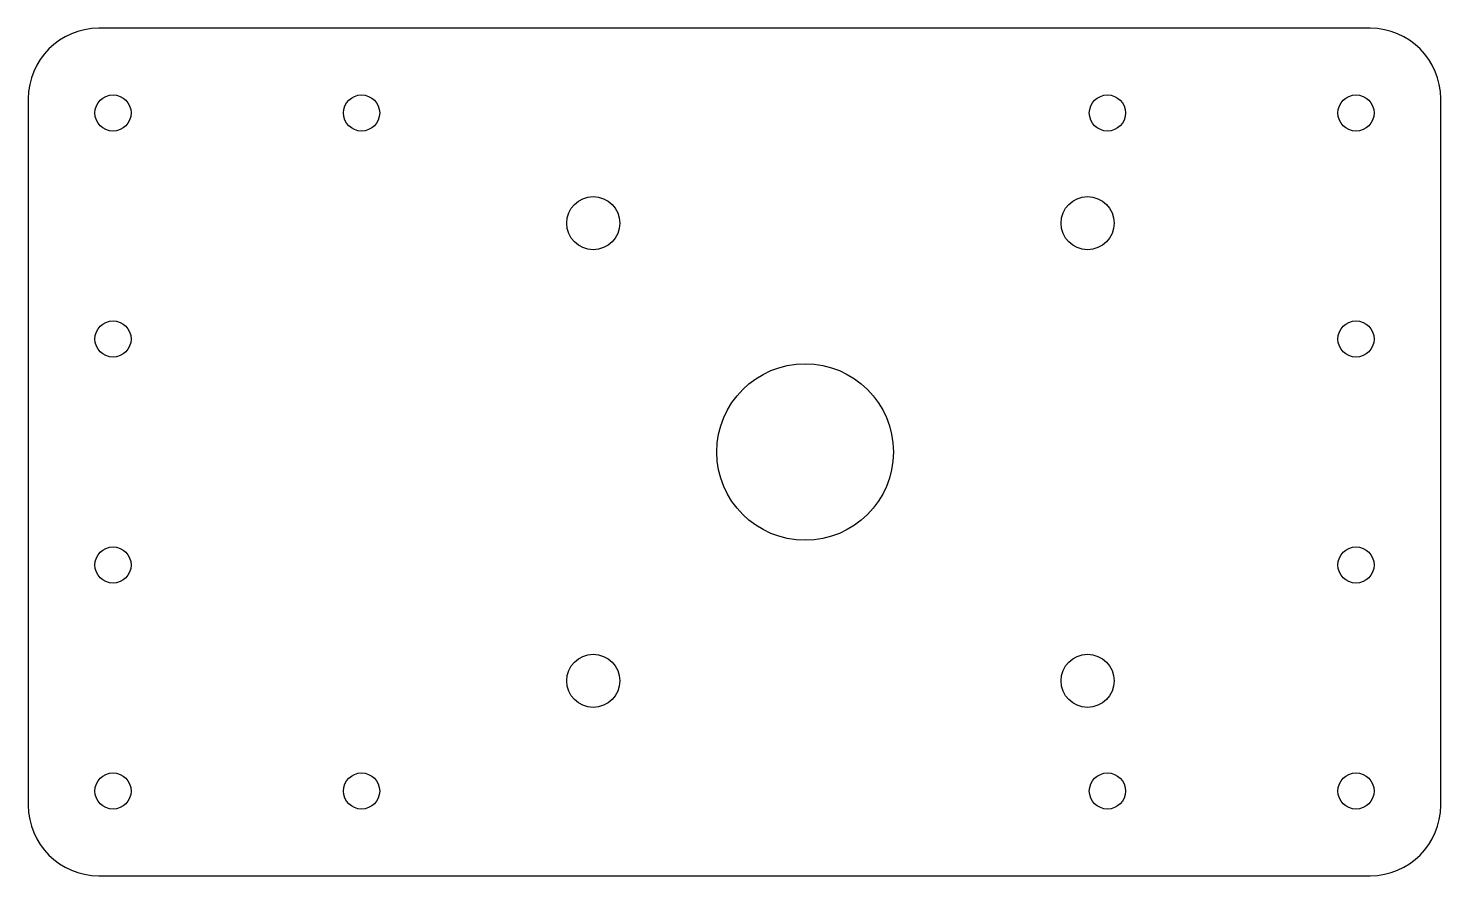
# Model space of a CAD drawing. Header units: metres. Extents: x 0 to 5, y 0 to 3.
import ezdxf

# ---------------------------------------------------------------- set-up
doc = ezdxf.new("R2010")
doc.units = ezdxf.units.M

msp = doc.modelspace()

# ---------------------------------------------------------------- linework, layer by layer
for p, q in [((4.75, 3), (0.25, 3)), ((0, 2.75), (0, 0.25)), ((5, 0.25), (5, 2.75)), ((0.25, 0), (4.75, 0))]:
    msp.add_line(p, q)
for centre, radius in [((0.3, 2.7), 0.064), ((1.18, 2.7), 0.064), ((3.82, 2.7), 0.064), ((4.7, 2.7), 0.064), ((2, 2.31), 0.094), ((3.75, 2.31), 0.094), ((0.3, 1.9), 0.064), ((4.7, 1.9), 0.064), ((2.75, 1.5), 0.3125), ((0.3, 1.1), 0.064), ((4.7, 1.1), 0.064), ((2, 0.69), 0.094), ((3.75, 0.69), 0.094), ((0.3, 0.3), 0.064), ((1.18, 0.3), 0.064), ((3.82, 0.3), 0.064), ((4.7, 0.3), 0.064)]:
    msp.add_circle(centre, radius)
for centre, start, end in [((0.25, 2.75), 90, 180), ((4.75, 2.75), 0, 90), ((0.25, 0.25), 180, 270), ((4.75, 0.25), 270, 360)]:
    msp.add_arc(centre, 0.25, start, end)

doc.saveas('drawing.dxf')
